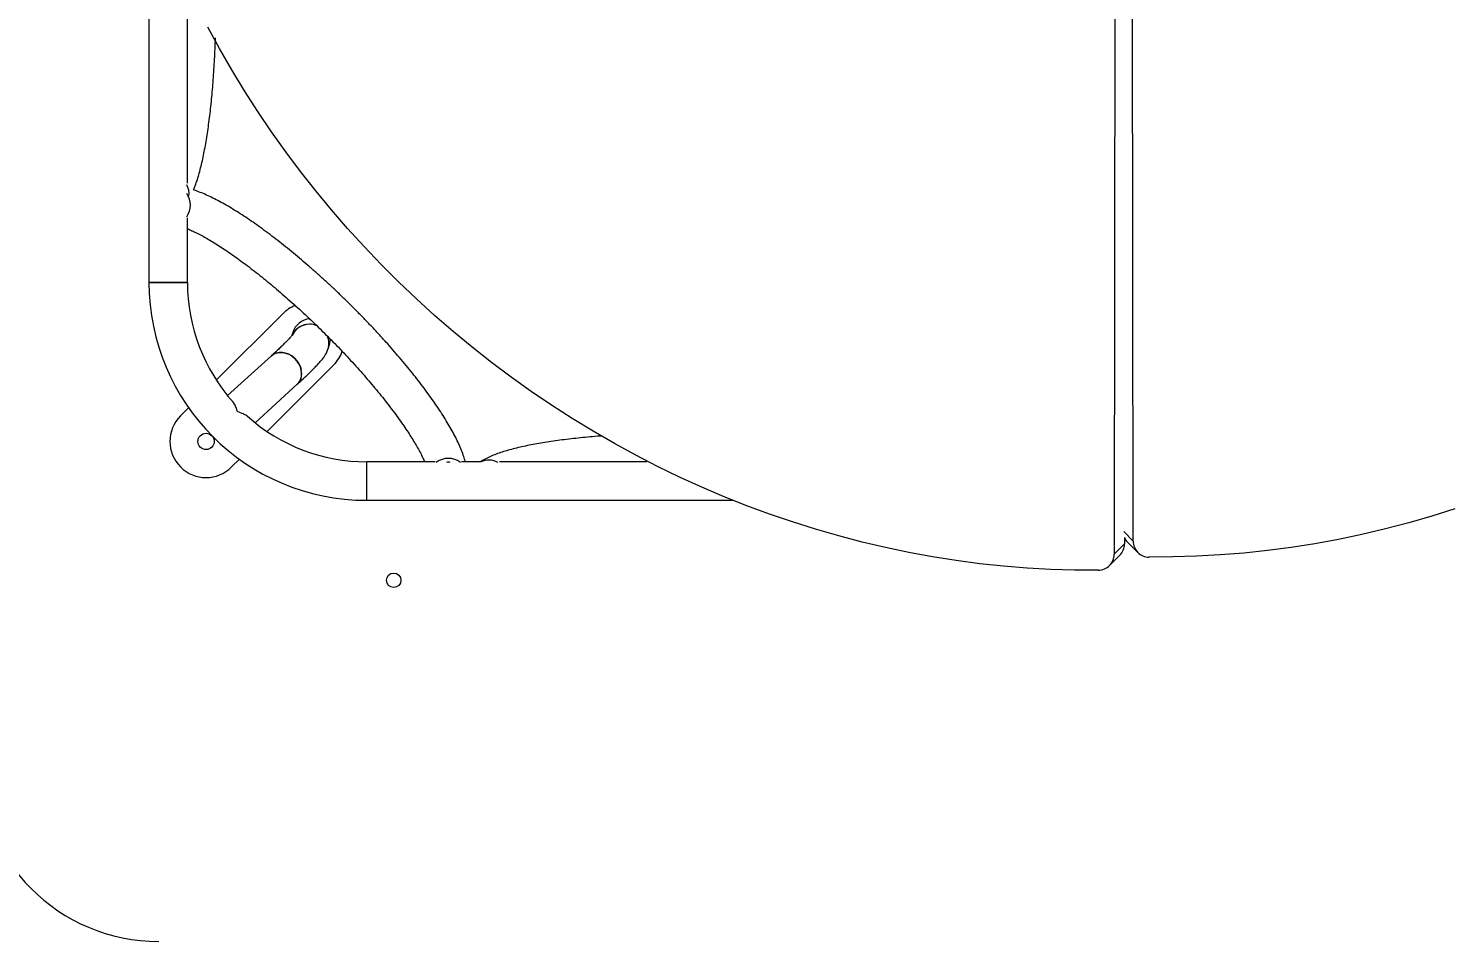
# Model space of a CAD drawing. Header units: millimetres. Extents: x -6276 to 7092, y -6092 to 4840.
# Drawn here: x -873 to -84, y 731 to 1236 of the extents above; entities that cross this region are included whole.
import ezdxf

# ---------------------------------------------------------------- set-up
doc = ezdxf.new("R2010")
doc.units = ezdxf.units.MM
doc.layers.add('DIKOM_ОБЪЕКТ', color=7, linetype='Continuous')
doc.layers.add('DIKOM_РАЗМЕР_ОБЪЕКТА', color=7, linetype='Continuous')
doc.styles.add('style1', font='arial.ttf', dxfattribs={"width": 0.8})
doc.dimstyles.new('1-50', dxfattribs={"dimtxt": 300, "dimasz": 200, "dimexe": 100, "dimexo": 0, "dimgap": 100, "dimtad": 1, "dimtxsty": 'style1', "dimcen": 200, "dimclrd": 7, "dimclre": 7, "dimclrt": 7, "dimadec": 1, "dimazin": 2, "dimtfac": 1, "dimtmove": 0, "dimatfit": 2, "dimfxl": 0, "dimlwd": 25, "dimlwe": 18, "dimarcsym": 0})

# ---------------------------------------------------------------- blocks, each defined once
blk = doc.blocks.new('*D10')
at = {"layer": 'Defpoints', "color": 0, "transparency": 16777216}
for p in [(-3959.14, 2290.8), (-270.41, 2290.8), (-587.41, -4131.1)]:
    blk.add_point(p, dxfattribs=at)
at = {"layer": 'DIKOM_РАЗМЕР_ОБЪЕКТА', "color": 7, "lineweight": 18, "transparency": 16777216}
for p, q in [((-270.41, 2290.8), (-4059.14, 2290.8)), ((-587.41, -4131.1), (-4059.14, -4131.1))]:
    blk.add_line(p, q, dxfattribs=at)
at = {"layer": 'DIKOM_РАЗМЕР_ОБЪЕКТА', "color": 7, "lineweight": 25, "transparency": 16777216}
blk.add_line((-3959.14, -3931.1), (-3959.14, 2090.8), dxfattribs=at)
at = {"layer": 'DIKOM_РАЗМЕР_ОБЪЕКТА', "color": 7, "transparency": 16777216}
for points in [[(-3992.47, 2090.8), (-3925.8, 2090.8), (-3959.14, 2290.8)], [(-3992.47, -3931.1), (-3925.8, -3931.1), (-3959.14, -4131.1)]]:
    blk.add_solid(points, dxfattribs=at)
at = {"layer": 'DIKOM_РАЗМЕР_ОБЪЕКТА', "color": 7, "transparency": 16777216, "insert": (-4212.31, -993.65), "char_height": 300, "attachment_point": 5, "rotation": 90, "style": 'style1'}
blk.add_mtext('6400', dxfattribs=at)

msp = doc.modelspace()

# ---------------------------------------------------------------- linework, layer by layer
at = {"layer": 'DIKOM_ОБЪЕКТ', "color": 7, "linetype": 'Continuous', "lineweight": 15}
for p, q in [((-260.948, 952.512), (-261.423, 1406.417)), ((-271.07, 1383.773), (-271.528, 945.248)), ((-805.955, 1304.753), (-805.955, 1095.82)), ((-784.655, 1150.732), (-784.655, 1259.657)), ((-784.655, 1095.82), (-784.655, 1131.452)), ((-805.955, 1095.82), (-784.655, 1095.82)), ((-805.926, 1095.756), (-784.626, 1095.756)), ((-731.87, 1078.407), (-768.611, 1041.667)), ((-726.261, 1068.008), (-726.767, 1066.3)), ((-706.721, 1058.977), (-705.839, 1061.956)), ((-738.143, 1055.08), (-762.331, 1033.043)), ((-740.524, 1013.185), (-703.586, 1050.123)), ((-747.17, 1018.041), (-723.798, 1039.334)), ((-783.949, 1026.329), (-788.439, 1021.839)), ((-760.154, 993.555), (-755.826, 997.883)), ((-647.473, 996.406), (-685.276, 996.406)), ((-685.276, 975.106), (-685.276, 996.406)), ((-622.204, 996.406), (-632.874, 996.406)), ((-530.314, 996.406), (-611.825, 996.406)), ((-685.276, 975.106), (-482.477, 975.106)), ((-266.195, 957.759), (-260.948, 952.512)), ((-265.823, 954.569), (-265.826, 950.95)), ((-265.826, 950.95), (-271.528, 945.248)), ((-264.097, 951.919), (-258.395, 946.217)), ((-274.081, 938.953), (-268.38, 944.655))]:
    msp.add_line(p, q, dxfattribs=at)
at = {"layer": 'DIKOM_ОБЪЕКТ', "color": 7, "linetype": 'Continuous', "lineweight": 15, "flags": 128}
for points in [[(-280.3, 936.4), (-293.39, 936.45), (-306.501, 936.837), (-319.625, 937.561), (-332.752, 938.621), (-345.875, 940.016), (-358.984, 941.746), (-372.072, 943.809), (-385.129, 946.204), (-398.146, 948.93), (-411.116, 951.985), (-424.03, 955.366), (-436.878, 959.072), (-449.654, 963.1), (-462.347, 967.447), (-474.951, 972.11), (-487.456, 977.087), (-499.854, 982.374), (-512.138, 987.968), (-524.299, 993.865), (-536.329, 1000.061), (-548.22, 1006.552), (-559.964, 1013.333), (-571.554, 1020.401), (-582.982, 1027.751), (-594.24, 1035.377), (-605.321, 1043.275), (-616.218, 1051.44), (-626.923, 1059.865), (-637.43, 1068.547), (-647.732, 1077.478), (-657.821, 1086.653), (-667.691, 1096.066), (-677.336, 1105.711), (-686.749, 1115.581), (-695.924, 1125.67), (-704.856, 1135.972), (-713.537, 1146.479), (-721.963, 1157.184), (-730.127, 1168.081), (-738.025, 1179.162), (-745.651, 1190.421), (-753.001, 1201.849), (-760.069, 1213.438), (-766.851, 1225.183), (-773.341, 1237.073)], [(-723.8, 1039.333), (-723.737, 1039.39), (-722.698, 1040.608), (-721.94, 1042.05), (-721.489, 1043.669), (-721.362, 1045.407), (-721.562, 1047.207), (-722.082, 1049.007), (-722.905, 1050.745), (-724.002, 1052.363), (-725.337, 1053.806), (-726.864, 1055.024), (-728.53, 1055.975), (-730.28, 1056.628), (-732.053, 1056.96), (-733.789, 1056.96), (-735.429, 1056.628), (-736.918, 1055.975), (-738.145, 1055.077)], [(-738.143, 1055.08), (-736.918, 1055.975), (-735.429, 1056.628), (-733.789, 1056.96), (-732.053, 1056.96), (-730.28, 1056.628), (-728.53, 1055.975), (-726.864, 1055.024), (-725.337, 1053.806), (-724.002, 1052.363), (-722.905, 1050.745), (-722.082, 1049.007), (-721.562, 1047.207)], [(-82.823, 970.363), (-95.598, 966.336), (-108.447, 962.63), (-121.36, 959.249), (-134.33, 956.194), (-147.348, 953.468), (-160.405, 951.073), (-173.492, 949.01), (-186.602, 947.28), (-199.724, 945.885), (-212.852, 944.825), (-225.976, 944.101), (-239.087, 943.714), (-252.176, 943.664)]]:
    msp.add_lwpolyline(points, dxfattribs=at)
at = {"layer": 'DIKOM_ОБЪЕКТ', "color": 7, "linetype": 'Continuous', "lineweight": 15}
for centre, radius in [((-774.297, 1007.697), 4.5), ((-670.413, 930.796), 4)]:
    msp.add_circle(centre, radius, dxfattribs=at)
for centre, radius, start, end in [((-794.203, 1144.726), 10.515, 354.088009, 28.978296), ((-794.052, 1138.524), 11.083, 324.809841, 35.187343), ((-685.276, 1095.756), 120.65, 180, 270), ((-685.276, 1095.756), 99.35, 180, 221.95072), ((-717.728, 1064.265), 20, 110.796571, 135), ((-716.954, 1061.967), 10.646, 66.932939, 153.034146), ((-716.971, 1061.99), 10.62, 89.79337, 153.058088), ((-716.093, 1064.979), 10.609, 94.299431, 163.410189), ((-716.958, 1061.915), 10.695, 67.192538, 89.860708), ((-716.86, 1061.979), 10.574, 343.460851, 23.168382), ((-716.861, 1061.979), 10.575, 343.507942, 22.665826), ((-715.963, 1064.956), 10.56, 343.494111, 357.31468), ((-717.728, 1064.265), 20, 315, 340.584593), ((-729.502, 1045.209), 8.188, 314.157492, 14.125878), ((-774.297, 1007.697), 20, 135, 315), ((-685.276, 1095.756), 99.35, 228.270016, 270), ((-640.119, 987.265), 11.071, 52.889289, 127.266188), ((-640.119, 987.362), 8.785, 83.276784, 96.878692), ((-617.779, 987.06), 10.313, 60.733371, 115.208611), ((-257.985, 958.014), 8.632, 204.758389, 224.919119), ((-274.626, 950.854), 8.8, 315.218052, 0.626286), ((-252.207, 952.406), 8.742, 179.305013, 270.200103), ((-280.27, 945.143), 8.742, 269.802333, 0.694108), ((-800.413, 830.796), 100, 180, 270)]:
    msp.add_arc(centre, radius, start, end, dxfattribs=at)
for points, knots in [([(-781.202, 1146.964), (-781.001, 1147.435), (-780.357, 1148.944), (-779.397, 1151.745), (-778.292, 1155.33), (-777.283, 1159.099), (-776.346, 1163.045), (-775.472, 1167.179), (-774.655, 1171.501), (-773.891, 1176.011), (-773.179, 1180.702), (-772.518, 1185.568), (-771.908, 1190.6), (-771.348, 1195.787), (-770.841, 1201.117), (-770.385, 1206.579), (-769.983, 1212.158), (-769.633, 1217.842), (-769.338, 1223.616), (-769.155, 1228.051), (-769.068, 1230.553), (-769.05, 1231.093)], [0, 0, 0, 0, 0.01124961, 0.03603198, 0.05994896, 0.0832106, 0.10600784, 0.12847304, 0.15069548, 0.17273643, 0.19463895, 0.21643412, 0.2381449, 0.2597886, 0.28137853, 0.30292515, 0.3244368, 0.34592026, 0.36738115, 0.38882421, 0.39471142, 0.39471142, 0.39471142, 0.39471142]), ([(-630.716, 996.406), (-630.982, 997.356), (-631.563, 999.428), (-632.788, 1002.712), (-634.298, 1006.246), (-636.038, 1009.85), (-637.981, 1013.521), (-640.12, 1017.265), (-642.447, 1021.084), (-644.957, 1024.982), (-647.645, 1028.955), (-650.503, 1033.001), (-653.526, 1037.114), (-656.707, 1041.287), (-660.037, 1045.513), (-663.509, 1049.781), (-667.114, 1054.085), (-670.844, 1058.412), (-674.688, 1062.754), (-678.637, 1067.099), (-682.681, 1071.436), (-686.809, 1075.756), (-691.01, 1080.047), (-695.274, 1084.297), (-699.589, 1088.496), (-703.945, 1092.633), (-708.33, 1096.698), (-712.732, 1100.679), (-717.141, 1104.566), (-721.545, 1108.349), (-725.934, 1112.019), (-730.296, 1115.565), (-734.622, 1118.979), (-738.9, 1122.253), (-743.123, 1125.378), (-747.281, 1128.346), (-751.365, 1131.15), (-755.37, 1133.784), (-759.289, 1136.241), (-763.119, 1138.515), (-766.857, 1140.601), (-770.505, 1142.492), (-774.071, 1144.19), (-777.552, 1145.653), (-779.924, 1146.58), (-781.117, 1146.938), (-781.202, 1146.964)], [0, 0, 0, 0, 0.0216742, 0.0472478, 0.0724728, 0.0972137, 0.1215181, 0.1454702, 0.1691459, 0.1926056, 0.2158957, 0.2390514, 0.2620996, 0.2850613, 0.307953, 0.3307878, 0.3535763, 0.3763272, 0.3990479, 0.4217443, 0.444422, 0.4670856, 0.4897394, 0.5123873, 0.5350332, 0.5576802, 0.5803313, 0.6029903, 0.6256613, 0.6483485, 0.6710567, 0.6937915, 0.7165591, 0.739367, 0.762224, 0.7851409, 0.8081309, 0.8312108, 0.8544014, 0.8777298, 0.9012309, 0.9249503, 0.9489474, 0.9732985, 0.9980942, 1, 1, 1, 1]), ([(-784.655, 1125.52), (-784.395, 1125.416), (-783.406, 1125.018), (-781.467, 1124.126), (-778.843, 1122.834), (-775.993, 1121.316), (-772.952, 1119.589), (-769.73, 1117.653), (-766.346, 1115.514), (-762.814, 1113.178), (-759.15, 1110.652), (-755.369, 1107.945), (-751.485, 1105.064), (-747.512, 1102.02), (-743.467, 1098.823), (-739.361, 1095.482), (-735.21, 1092.008), (-731.028, 1088.414), (-726.828, 1084.709), (-722.624, 1080.905), (-718.43, 1077.016), (-714.26, 1073.052), (-710.126, 1069.028), (-706.041, 1064.954), (-702.02, 1060.845), (-698.074, 1056.713), (-694.216, 1052.572), (-690.458, 1048.434), (-686.812, 1044.315), (-683.291, 1040.226), (-679.904, 1036.182), (-676.662, 1032.196), (-673.577, 1028.282), (-670.658, 1024.455), (-667.915, 1020.727), (-665.357, 1017.114), (-662.991, 1013.631), (-660.826, 1010.291), (-658.869, 1007.111), (-657.124, 1004.104), (-655.6, 1001.295), (-654.294, 998.704), (-653.604, 997.16), (-653.266, 996.406)], [0, 0, 0, 0, 0.0081836, 0.031154, 0.054545, 0.0782895, 0.1023283, 0.1266106, 0.1510937, 0.1757424, 0.2005276, 0.2254256, 0.2504168, 0.275485, 0.300617, 0.3258016, 0.3510295, 0.3762925, 0.4015838, 0.4268974, 0.4522278, 0.4775701, 0.5029197, 0.5282724, 0.5536228, 0.5789663, 0.6042983, 0.6296141, 0.6549085, 0.6801757, 0.7054094, 0.730602, 0.755745, 0.7808279, 0.8058387, 0.8307627, 0.8555821, 0.8802754, 0.9048161, 0.9291719, 0.9533036, 0.9771634, 1, 1, 1, 1]), ([(-726.387, 1066.784), (-726.385, 1066.786), (-726.38, 1066.794), (-726.541, 1066.573), (-726.887, 1066.146), (-727.466, 1065.475), (-728.293, 1064.57), (-729.384, 1063.427), (-730.743, 1062.058), (-732.364, 1060.473), (-734.242, 1058.683), (-736.177, 1056.877), (-737.55, 1055.622), (-738.143, 1055.08)], [0, 0, 0, 0, 0.0348553, 0.1040876, 0.1828941, 0.2708364, 0.3667034, 0.4688826, 0.5757736, 0.6860427, 0.7986904, 0.9130105, 1, 1, 1, 1]), ([(-723.798, 1039.334), (-723.346, 1039.747), (-722.019, 1040.959), (-719.972, 1042.862), (-717.725, 1044.996), (-715.679, 1046.994), (-713.823, 1048.872), (-712.139, 1050.656), (-710.579, 1052.419), (-709.329, 1053.985), (-708.378, 1055.375), (-707.722, 1056.51), (-707.217, 1057.561), (-706.891, 1058.417), (-706.741, 1058.912), (-706.721, 1058.977)], [0, 0, 0, 0, 0.05075897, 0.14908489, 0.24795192, 0.34786276, 0.4494065, 0.55371154, 0.66326775, 0.78505346, 0.8636504, 0.91303247, 0.95580259, 0.99419017, 1, 1, 1, 1]), ([(-756.936, 1024.095), (-756.938, 1024.101), (-757.152, 1025.021), (-757.697, 1026.762), (-758.599, 1028.628), (-759.316, 1029.458), (-759.547, 1029.725)], [0, 0, 0, 0, 0.002333, 0.3983865, 0.8060747, 1, 1, 1, 1]), ([(-751.106, 1021.269), (-751.322, 1021.475), (-752, 1022.12), (-753.891, 1023.12), (-755.73, 1023.785), (-756.931, 1024.094), (-756.936, 1024.095)], [0, 0, 0, 0, 0.1575337, 0.4951373, 0.997716, 1, 1, 1, 1]), ([(-555.418, 1010.708), (-556.16, 1010.651), (-558.733, 1010.448), (-563.069, 1010.071), (-568.342, 1009.55), (-573.465, 1008.977), (-578.425, 1008.355), (-583.213, 1007.683), (-587.817, 1006.963), (-592.231, 1006.192), (-596.447, 1005.371), (-600.461, 1004.498), (-604.271, 1003.569), (-607.88, 1002.576), (-611.293, 1001.509), (-614.527, 1000.348), (-617.595, 999.051), (-620.198, 997.771), (-621.716, 996.801), (-622.334, 996.406)], [0.65710581, 0.65710581, 0.65710581, 0.65710581, 0.66530043, 0.68563465, 0.70600039, 0.72640481, 0.7468568, 0.76736751, 0.78795121, 0.80862649, 0.82941799, 0.85035905, 0.87149575, 0.89289314, 0.91464491, 0.93688706, 0.95981027, 0.98362514, 1, 1, 1, 1])]:
    msp.add_open_spline(points, degree=3, knots=knots, dxfattribs=at)

# ---------------------------------------------------------------- dimensions: what is measured, and where the dimension line sits
at = {"layer": 'DIKOM_РАЗМЕР_ОБЪЕКТА'}
dim = msp.add_linear_dim(base=(-3959.136, 2290.796), p1=(-587.413, -4131.098), p2=(-270.413, 2290.796), angle=90, text='6400', dimstyle='1-50', dxfattribs=at)
dim.commit()
dim.dimension.update_dxf_attribs({"geometry": '*D10', "text_midpoint": (-3959.136, -993.645), "dimtype": 160})

doc.saveas('drawing.dxf')
